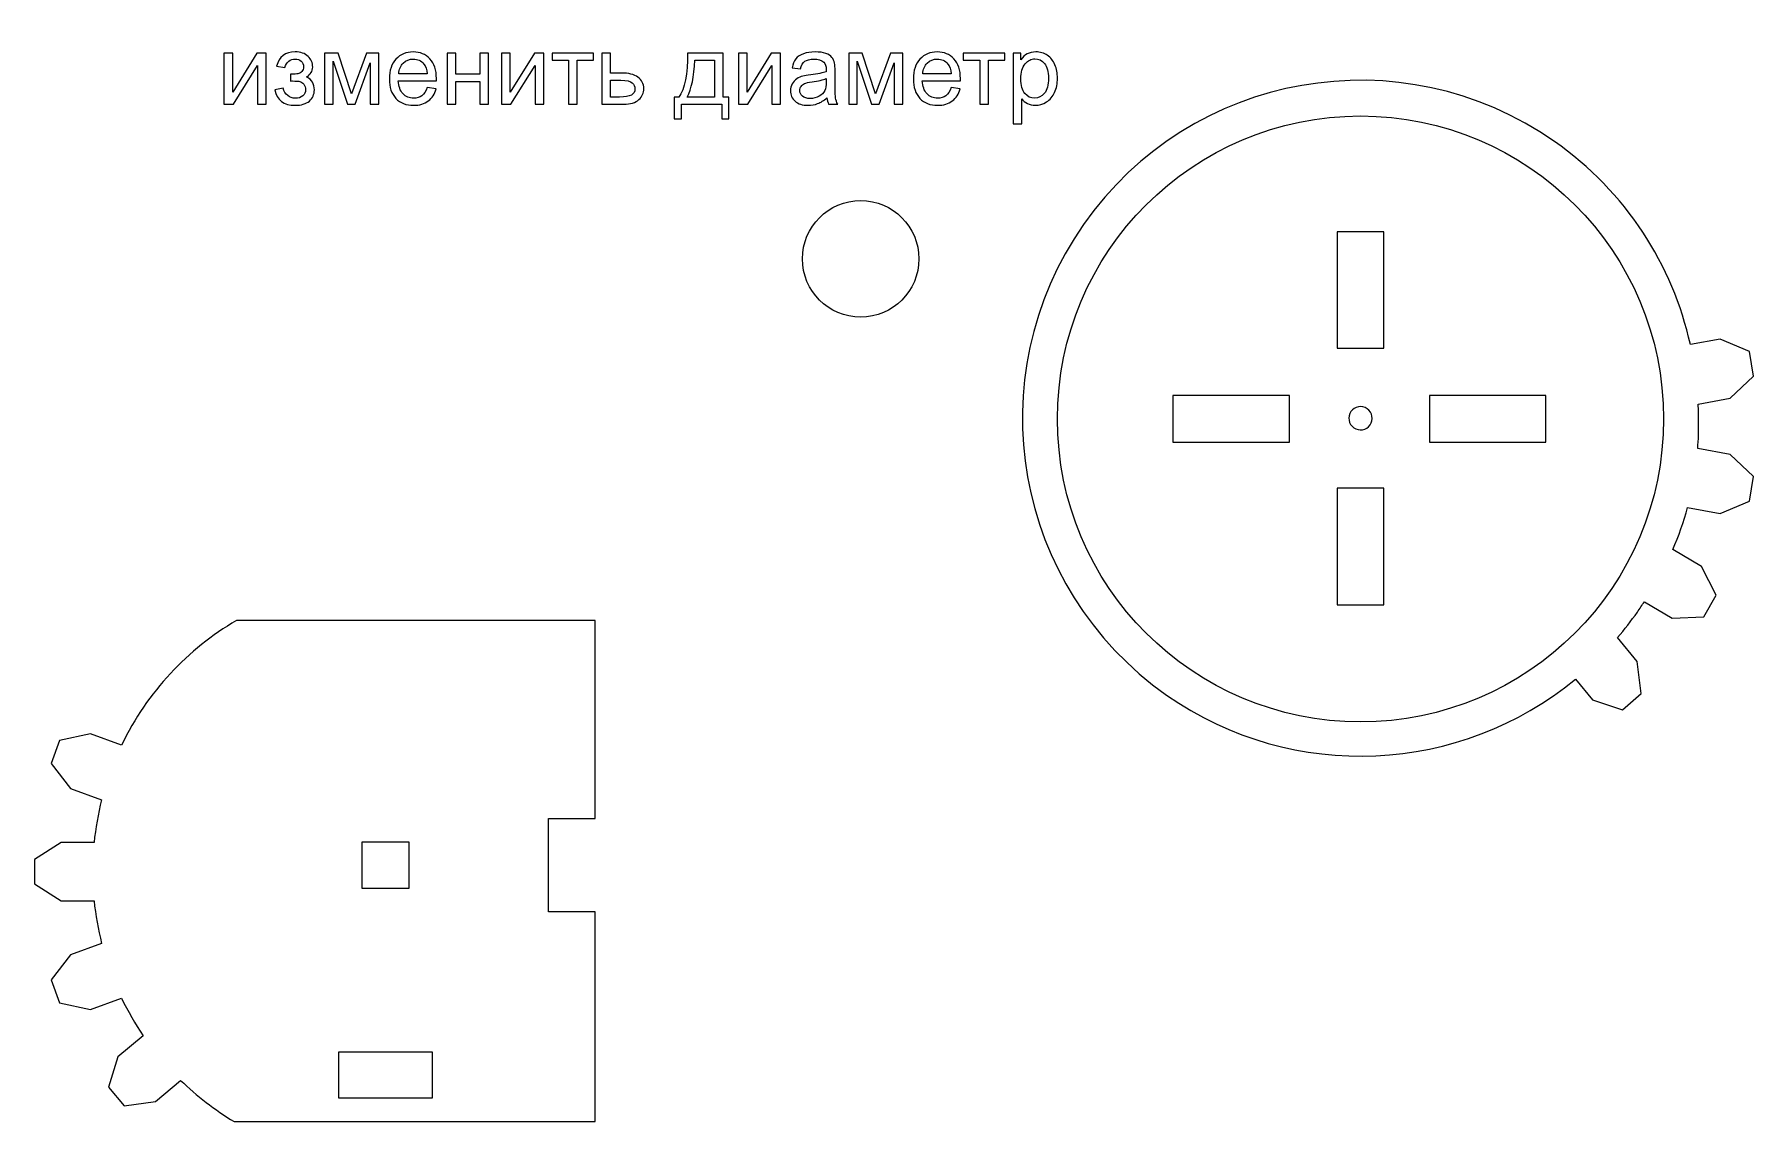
# Model space of a CAD drawing. Header units: centimetres. Extents: x -28.1 to 23.2, y -8.5 to 67.8.
# Drawn here: x -4.13 to 10.62, y 32.44 to 41.77 of the extents above; entities that cross this region are included whole.
import ezdxf

# ---------------------------------------------------------------- set-up
doc = ezdxf.new("R2010")
doc.units = ezdxf.units.CM
doc.header["$MEASUREMENT"] = 0
doc.layers.add('Layer 1', color=7, linetype='Continuous')

msp = doc.modelspace()

# ---------------------------------------------------------------- linework, layer by layer
at = {"layer": 'Layer 1', "color": 20, "lineweight": 9}
msp.add_ellipse((7.25081, 38.46872), major_axis=(0, 2.6), ratio=1, dxfattribs=at)
at = {"layer": 'Layer 1', "color": 242, "lineweight": 9}
msp.add_ellipse((2.96264, 39.84236), major_axis=(0.5, 0), ratio=0.99998, dxfattribs=at)
at = {"layer": 'Layer 1', "color": 250, "lineweight": 9}
for points, knots in [([(8.91404, 40.85045), (9.53153, 40.41808), (9.929, 39.78863), (10.08098, 39.10661), (10.08098, 39.10661), (10.08098, 39.10661), (10.33615, 39.15287), (10.33615, 39.15287), (10.33615, 39.15287), (10.33615, 39.15287), (10.58706, 39.04661), (10.58706, 39.04661), (10.58706, 39.04661), (10.58706, 39.04661), (10.6234, 38.83475), (10.6234, 38.83475), (10.6234, 38.83475), (10.6234, 38.83475), (10.42298, 38.64669), (10.42298, 38.64669), (10.42298, 38.64669), (10.42298, 38.64669), (10.14815, 38.59688), (10.14815, 38.59688), (10.14815, 38.59688), (10.15026, 38.54761), (10.15111, 38.49826), (10.15071, 38.44887), (10.15071, 38.44887), (10.15207, 38.37003), (10.14986, 38.29173), (10.14429, 38.21415), (10.14429, 38.21415), (10.14429, 38.21415), (10.42297, 38.16365), (10.42297, 38.16365), (10.42297, 38.16365), (10.42297, 38.16365), (10.62339, 37.97557), (10.62339, 37.97557), (10.62339, 37.97557), (10.62339, 37.97557), (10.58705, 37.76371), (10.58705, 37.76371), (10.58705, 37.76371), (10.58705, 37.76371), (10.33614, 37.65745), (10.33614, 37.65745), (10.33614, 37.65745), (10.33614, 37.65745), (10.05757, 37.70795), (10.05757, 37.70795), (10.05757, 37.70795), (10.02371, 37.58476), (9.98096, 37.46487), (9.93009, 37.34914), (9.93009, 37.34914), (9.93009, 37.34914), (10.17541, 37.20353), (10.17541, 37.20353), (10.17541, 37.20353), (10.17541, 37.20353), (10.30117, 36.95635), (10.30117, 36.95635), (10.30117, 36.95635), (10.30117, 36.95635), (10.19654, 36.77004), (10.19654, 36.77004), (10.19654, 36.77004), (10.19654, 36.77004), (9.92541, 36.75841), (9.92541, 36.75841), (9.92541, 36.75841), (9.92541, 36.75841), (9.68589, 36.90057), (9.68589, 36.90057), (9.68589, 36.90057), (9.66659, 36.87077), (9.64668, 36.8412), (9.62615, 36.81188), (9.62615, 36.81188), (9.57259, 36.73538), (9.516, 36.66226), (9.45666, 36.59257), (9.45666, 36.59257), (9.45666, 36.59257), (9.62334, 36.38837), (9.62334, 36.38837), (9.62334, 36.38837), (9.62334, 36.38837), (9.65928, 36.11188), (9.65928, 36.11188), (9.65928, 36.11188), (9.65928, 36.11188), (9.49897, 35.9736), (9.49897, 35.9736), (9.49897, 35.9736), (9.49897, 35.9736), (9.24032, 36.05798), (9.24032, 36.05798), (9.24032, 36.05798), (9.24032, 36.05798), (9.09481, 36.23625), (9.09481, 36.23625), (9.09481, 36.23625), (8.11442, 35.42784), (6.67919, 35.33542), (5.58758, 36.09977), (5.58758, 36.09977), (4.27572, 37.01834), (3.9569, 38.82648), (4.87547, 40.13834), (4.87547, 40.13834), (5.79404, 41.4502), (7.60218, 41.76902), (8.91404, 40.85045)], [0, 0, 0, 0, 0.03333333, 0.03333333, 0.03333333, 0.03333333, 0.06666667, 0.06666667, 0.06666667, 0.06666667, 0.1, 0.1, 0.1, 0.1, 0.13333333, 0.13333333, 0.13333333, 0.13333333, 0.16666667, 0.16666667, 0.16666667, 0.16666667, 0.2, 0.2, 0.2, 0.2, 0.23333333, 0.23333333, 0.23333333, 0.23333333, 0.26666667, 0.26666667, 0.26666667, 0.26666667, 0.3, 0.3, 0.3, 0.3, 0.33333333, 0.33333333, 0.33333333, 0.33333333, 0.36666667, 0.36666667, 0.36666667, 0.36666667, 0.4, 0.4, 0.4, 0.4, 0.43333333, 0.43333333, 0.43333333, 0.43333333, 0.46666667, 0.46666667, 0.46666667, 0.46666667, 0.5, 0.5, 0.5, 0.5, 0.53333333, 0.53333333, 0.53333333, 0.53333333, 0.56666667, 0.56666667, 0.56666667, 0.56666667, 0.6, 0.6, 0.6, 0.6, 0.63333333, 0.63333333, 0.63333333, 0.63333333, 0.66666667, 0.66666667, 0.66666667, 0.66666667, 0.7, 0.7, 0.7, 0.7, 0.73333333, 0.73333333, 0.73333333, 0.73333333, 0.76666667, 0.76666667, 0.76666667, 0.76666667, 0.8, 0.8, 0.8, 0.8, 0.83333333, 0.83333333, 0.83333333, 0.83333333, 0.86666667, 0.86666667, 0.86666667, 0.86666667, 0.9, 0.9, 0.9, 0.9, 0.93333333, 0.93333333, 0.93333333, 0.93333333, 1, 1, 1, 1]), ([(7.05081, 40.07511), (7.05081, 40.07511), (7.45081, 40.07511), (7.45081, 40.07511), (7.45081, 40.07511), (7.45081, 40.07511), (7.45081, 39.07511), (7.45081, 39.07511), (7.45081, 39.07511), (7.45081, 39.07511), (7.05081, 39.07511), (7.05081, 39.07511), (7.05081, 39.07511), (7.05081, 39.07511), (7.05081, 40.07511), (7.05081, 40.07511)], [0, 0, 0, 0, 0.2, 0.2, 0.2, 0.2, 0.4, 0.4, 0.4, 0.4, 0.6, 0.6, 0.6, 0.6, 1, 1, 1, 1]), ([(5.64199, 38.26872), (5.64199, 38.26872), (5.64199, 38.66872), (5.64199, 38.66872), (5.64199, 38.66872), (5.64199, 38.66872), (6.64199, 38.66872), (6.64199, 38.66872), (6.64199, 38.66872), (6.64199, 38.66872), (6.64199, 38.26872), (6.64199, 38.26872), (6.64199, 38.26872), (6.64199, 38.26872), (5.64199, 38.26872), (5.64199, 38.26872)], [0, 0, 0, 0, 0.2, 0.2, 0.2, 0.2, 0.4, 0.4, 0.4, 0.4, 0.6, 0.6, 0.6, 0.6, 1, 1, 1, 1]), ([(7.84199, 38.26872), (7.84199, 38.26872), (7.84199, 38.66872), (7.84199, 38.66872), (7.84199, 38.66872), (7.84199, 38.66872), (8.84199, 38.66872), (8.84199, 38.66872), (8.84199, 38.66872), (8.84199, 38.66872), (8.84199, 38.26872), (8.84199, 38.26872), (8.84199, 38.26872), (8.84199, 38.26872), (7.84199, 38.26872), (7.84199, 38.26872)], [0, 0, 0, 0, 0.2, 0.2, 0.2, 0.2, 0.4, 0.4, 0.4, 0.4, 0.6, 0.6, 0.6, 0.6, 1, 1, 1, 1]), ([(7.16889, 38.53247), (7.20057, 38.57771), (7.26293, 38.5887), (7.30817, 38.55703), (7.30817, 38.55703), (7.35341, 38.52535), (7.3644, 38.46299), (7.33273, 38.41775), (7.33273, 38.41775), (7.30105, 38.37251), (7.23869, 38.36152), (7.19345, 38.39319), (7.19345, 38.39319), (7.14821, 38.42487), (7.13722, 38.48723), (7.16889, 38.53247)], [0, 0, 0, 0, 0.2, 0.2, 0.2, 0.2, 0.4, 0.4, 0.4, 0.4, 0.6, 0.6, 0.6, 0.6, 1, 1, 1, 1]), ([(7.05081, 37.87511), (7.05081, 37.87511), (7.45081, 37.87511), (7.45081, 37.87511), (7.45081, 37.87511), (7.45081, 37.87511), (7.45081, 36.87511), (7.45081, 36.87511), (7.45081, 36.87511), (7.45081, 36.87511), (7.05081, 36.87511), (7.05081, 36.87511), (7.05081, 36.87511), (7.05081, 36.87511), (7.05081, 37.87511), (7.05081, 37.87511)], [0, 0, 0, 0, 0.2, 0.2, 0.2, 0.2, 0.4, 0.4, 0.4, 0.4, 0.6, 0.6, 0.6, 0.6, 1, 1, 1, 1]), ([(-2.01409, 36.73904), (-2.01409, 36.73904), (0.14125, 36.73904), (0.14125, 36.73904), (0.14125, 36.73904), (0.14125, 36.73904), (0.6859, 36.73904), (0.6859, 36.73904), (0.6859, 36.73904), (0.6859, 36.73904), (0.6859, 35.03904), (0.6859, 35.03904), (0.6859, 35.03904), (0.6859, 35.03904), (0.2859, 35.03904), (0.2859, 35.03904), (0.2859, 35.03904), (0.2859, 35.03904), (0.2859, 34.23904), (0.2859, 34.23904), (0.2859, 34.23904), (0.2859, 34.23904), (0.6859, 34.23904), (0.6859, 34.23904), (0.6859, 34.23904), (0.6859, 34.23904), (0.6859, 32.43904), (0.6859, 32.43904), (0.6859, 32.43904), (0.6859, 32.43904), (0.1581, 32.43904), (0.1581, 32.43904), (0.1581, 32.43904), (0.1581, 32.43904), (-2.01409, 32.43904), (-2.01409, 32.43904), (-2.01409, 32.43904), (-2.01409, 32.43904), (-2.4113, 32.43904), (-2.4113, 32.43904), (-2.4113, 32.43904), (-2.58026, 32.54002), (-2.73417, 32.65921), (-2.87137, 32.79306), (-2.87137, 32.79306), (-2.87137, 32.79306), (-3.0881, 32.61122), (-3.0881, 32.61122), (-3.0881, 32.61122), (-3.0881, 32.61122), (-3.3571, 32.57529), (-3.3571, 32.57529), (-3.3571, 32.57529), (-3.3571, 32.57529), (-3.49161, 32.73557), (-3.49161, 32.73557), (-3.49161, 32.73557), (-3.49161, 32.73557), (-3.40952, 32.99425), (-3.40952, 32.99425), (-3.40952, 32.99425), (-3.40952, 32.99425), (-3.19248, 33.17634), (-3.19248, 33.17634), (-3.19248, 33.17634), (-3.26228, 33.27899), (-3.32431, 33.38657), (-3.37809, 33.49811), (-3.37809, 33.49811), (-3.37809, 33.49811), (-3.64447, 33.40117), (-3.64447, 33.40117), (-3.64447, 33.40117), (-3.64447, 33.40117), (-3.9095, 33.45938), (-3.9095, 33.45938), (-3.9095, 33.45938), (-3.9095, 33.45938), (-3.98108, 33.65606), (-3.98108, 33.65606), (-3.98108, 33.65606), (-3.98108, 33.65606), (-3.81546, 33.87104), (-3.81546, 33.87104), (-3.81546, 33.87104), (-3.81546, 33.87104), (-3.54938, 33.96787), (-3.54938, 33.96787), (-3.54938, 33.96787), (-3.57994, 34.08759), (-3.60172, 34.20989), (-3.61427, 34.33379), (-3.61427, 34.33379), (-3.61427, 34.33379), (-3.89711, 34.33381), (-3.89711, 34.33381), (-3.89711, 34.33381), (-3.89711, 34.33381), (-4.12623, 34.47917), (-4.12623, 34.47917), (-4.12623, 34.47917), (-4.12623, 34.47917), (-4.12622, 34.68844), (-4.12622, 34.68844), (-4.12622, 34.68844), (-4.12622, 34.68844), (-3.8971, 34.8338), (-3.8971, 34.8338), (-3.8971, 34.8338), (-3.8971, 34.8338), (-3.61431, 34.8338), (-3.61431, 34.8338), (-3.61431, 34.8338), (-3.60197, 34.95579), (-3.58046, 35.07806), (-3.54937, 35.19973), (-3.54937, 35.19973), (-3.54937, 35.19973), (-3.8155, 35.29658), (-3.8155, 35.29658), (-3.8155, 35.29658), (-3.8155, 35.29658), (-3.98114, 35.51155), (-3.98114, 35.51155), (-3.98114, 35.51155), (-3.98114, 35.51155), (-3.90955, 35.7082), (-3.90955, 35.7082), (-3.90955, 35.7082), (-3.90955, 35.7082), (-3.64447, 35.76641), (-3.64447, 35.76641), (-3.64447, 35.76641), (-3.64447, 35.76641), (-3.37836, 35.66957), (-3.37836, 35.66957), (-3.37836, 35.66957), (-3.15755, 36.12898), (-2.80953, 36.49461), (-2.39321, 36.73904), (-2.39321, 36.73904), (-2.39321, 36.73904), (-2.01409, 36.73904), (-2.01409, 36.73904)], [0, 0, 0, 0, 0.02702703, 0.02702703, 0.02702703, 0.02702703, 0.05405405, 0.05405405, 0.05405405, 0.05405405, 0.08108108, 0.08108108, 0.08108108, 0.08108108, 0.10810811, 0.10810811, 0.10810811, 0.10810811, 0.13513514, 0.13513514, 0.13513514, 0.13513514, 0.16216216, 0.16216216, 0.16216216, 0.16216216, 0.18918919, 0.18918919, 0.18918919, 0.18918919, 0.21621622, 0.21621622, 0.21621622, 0.21621622, 0.24324324, 0.24324324, 0.24324324, 0.24324324, 0.27027027, 0.27027027, 0.27027027, 0.27027027, 0.2972973, 0.2972973, 0.2972973, 0.2972973, 0.32432432, 0.32432432, 0.32432432, 0.32432432, 0.35135135, 0.35135135, 0.35135135, 0.35135135, 0.37837838, 0.37837838, 0.37837838, 0.37837838, 0.40540541, 0.40540541, 0.40540541, 0.40540541, 0.43243243, 0.43243243, 0.43243243, 0.43243243, 0.45945946, 0.45945946, 0.45945946, 0.45945946, 0.48648649, 0.48648649, 0.48648649, 0.48648649, 0.51351351, 0.51351351, 0.51351351, 0.51351351, 0.54054054, 0.54054054, 0.54054054, 0.54054054, 0.56756757, 0.56756757, 0.56756757, 0.56756757, 0.59459459, 0.59459459, 0.59459459, 0.59459459, 0.62162162, 0.62162162, 0.62162162, 0.62162162, 0.64864865, 0.64864865, 0.64864865, 0.64864865, 0.67567568, 0.67567568, 0.67567568, 0.67567568, 0.7027027, 0.7027027, 0.7027027, 0.7027027, 0.72972973, 0.72972973, 0.72972973, 0.72972973, 0.75675676, 0.75675676, 0.75675676, 0.75675676, 0.78378378, 0.78378378, 0.78378378, 0.78378378, 0.81081081, 0.81081081, 0.81081081, 0.81081081, 0.83783784, 0.83783784, 0.83783784, 0.83783784, 0.86486486, 0.86486486, 0.86486486, 0.86486486, 0.89189189, 0.89189189, 0.89189189, 0.89189189, 0.91891892, 0.91891892, 0.91891892, 0.91891892, 0.94594595, 0.94594595, 0.94594595, 0.94594595, 1, 1, 1, 1]), ([(-1.31409, 34.83904), (-1.31409, 34.83904), (-1.31409, 34.43904), (-1.31409, 34.43904), (-1.31409, 34.43904), (-1.31409, 34.43904), (-0.91409, 34.43904), (-0.91409, 34.43904), (-0.91409, 34.43904), (-0.91409, 34.43904), (-0.91409, 34.83904), (-0.91409, 34.83904), (-0.91409, 34.83904), (-0.91409, 34.83904), (-1.31409, 34.83904), (-1.31409, 34.83904)], [0, 0, 0, 0, 0.2, 0.2, 0.2, 0.2, 0.4, 0.4, 0.4, 0.4, 0.6, 0.6, 0.6, 0.6, 1, 1, 1, 1]), ([(-1.51409, 33.03904), (-1.51409, 33.03904), (-1.51409, 32.63904), (-1.51409, 32.63904), (-1.51409, 32.63904), (-1.51409, 32.63904), (-0.71409, 32.63904), (-0.71409, 32.63904), (-0.71409, 32.63904), (-0.71409, 32.63904), (-0.71409, 33.03904), (-0.71409, 33.03904), (-0.71409, 33.03904), (-0.71409, 33.03904), (-1.51409, 33.03904), (-1.51409, 33.03904)], [0, 0, 0, 0, 0.2, 0.2, 0.2, 0.2, 0.4, 0.4, 0.4, 0.4, 0.6, 0.6, 0.6, 0.6, 1, 1, 1, 1])]:
    msp.add_open_spline(points, degree=3, knots=knots, dxfattribs=at)
at = {"layer": 'Layer 1', "color": 250}
for points, knots in [([(-2.49961, 41.60909), (-2.49961, 41.60909), (-2.4251, 41.60909), (-2.4251, 41.60909), (-2.4251, 41.60909), (-2.4251, 41.60909), (-2.4251, 41.27395), (-2.4251, 41.27395), (-2.4251, 41.27395), (-2.4251, 41.27395), (-2.21809, 41.60909), (-2.21809, 41.60909), (-2.21809, 41.60909), (-2.21809, 41.60909), (-2.13808, 41.60909), (-2.13808, 41.60909), (-2.13808, 41.60909), (-2.13808, 41.60909), (-2.13808, 41.16967), (-2.13808, 41.16967), (-2.13808, 41.16967), (-2.13808, 41.16967), (-2.21259, 41.16967), (-2.21259, 41.16967), (-2.21259, 41.16967), (-2.21259, 41.16967), (-2.21259, 41.50269), (-2.21259, 41.50269), (-2.21259, 41.50269), (-2.21259, 41.50269), (-2.41932, 41.16967), (-2.41932, 41.16967), (-2.41932, 41.16967), (-2.41932, 41.16967), (-2.49961, 41.16967), (-2.49961, 41.16967), (-2.49961, 41.16967), (-2.49961, 41.16967), (-2.49961, 41.60909), (-2.49961, 41.60909)], [0, 0, 0, 0, 0.09090909, 0.09090909, 0.09090909, 0.09090909, 0.18181818, 0.18181818, 0.18181818, 0.18181818, 0.27272727, 0.27272727, 0.27272727, 0.27272727, 0.36363636, 0.36363636, 0.36363636, 0.36363636, 0.45454545, 0.45454545, 0.45454545, 0.45454545, 0.54545455, 0.54545455, 0.54545455, 0.54545455, 0.63636364, 0.63636364, 0.63636364, 0.63636364, 0.72727273, 0.72727273, 0.72727273, 0.72727273, 0.81818182, 0.81818182, 0.81818182, 0.81818182, 1, 1, 1, 1]), ([(-1.92923, 41.36864), (-1.92923, 41.36864), (-1.92923, 41.42706), (-1.92923, 41.42706), (-1.92923, 41.42706), (-1.89791, 41.42734), (-1.87646, 41.42861), (-1.86517, 41.43073), (-1.86517, 41.43073), (-1.85374, 41.43298), (-1.84287, 41.43948), (-1.83271, 41.45048), (-1.83271, 41.45048), (-1.82255, 41.46149), (-1.81747, 41.47518), (-1.81747, 41.49169), (-1.81747, 41.49169), (-1.81747, 41.51158), (-1.8241, 41.52767), (-1.83751, 41.53952), (-1.83751, 41.53952), (-1.85092, 41.55152), (-1.86813, 41.55744), (-1.88944, 41.55744), (-1.88944, 41.55744), (-1.93135, 41.55744), (-1.9607, 41.53289), (-1.97749, 41.48378), (-1.97749, 41.48378), (-1.97749, 41.48378), (-2.04861, 41.49564), (-2.04861, 41.49564), (-2.04861, 41.49564), (-2.0266, 41.57748), (-1.97326, 41.61841), (-1.88887, 41.61841), (-1.88887, 41.61841), (-1.84203, 41.61841), (-1.80534, 41.60571), (-1.77867, 41.58016), (-1.77867, 41.58016), (-1.752, 41.55462), (-1.73873, 41.52414), (-1.73873, 41.48872), (-1.73873, 41.48872), (-1.73873, 41.45302), (-1.75609, 41.42452), (-1.79066, 41.40349), (-1.79066, 41.40349), (-1.76851, 41.39164), (-1.752, 41.37654), (-1.74085, 41.3582), (-1.74085, 41.3582), (-1.72984, 41.33985), (-1.72434, 41.31812), (-1.72434, 41.293), (-1.72434, 41.293), (-1.72434, 41.25363), (-1.73873, 41.22174), (-1.76738, 41.19719), (-1.76738, 41.19719), (-1.79616, 41.17263), (-1.83624, 41.16036), (-1.88789, 41.16036), (-1.88789, 41.16036), (-1.98808, 41.16036), (-2.04621, 41.20467), (-2.06216, 41.29328), (-2.06216, 41.29328), (-2.06216, 41.29328), (-1.99189, 41.30852), (-1.99189, 41.30852), (-1.99189, 41.30852), (-1.98554, 41.28058), (-1.9727, 41.25885), (-1.95322, 41.24347), (-1.95322, 41.24347), (-1.93375, 41.22809), (-1.91159, 41.22047), (-1.88648, 41.22047), (-1.88648, 41.22047), (-1.86136, 41.22047), (-1.84047, 41.22753), (-1.82382, 41.24178), (-1.82382, 41.24178), (-1.80717, 41.25589), (-1.79885, 41.27395), (-1.79885, 41.29596), (-1.79885, 41.29596), (-1.79885, 41.31304), (-1.80407, 41.32786), (-1.81451, 41.34056), (-1.81451, 41.34056), (-1.82495, 41.35326), (-1.8361, 41.36116), (-1.84795, 41.36426), (-1.84795, 41.36426), (-1.85981, 41.36751), (-1.88125, 41.36906), (-1.9123, 41.36906), (-1.9123, 41.36906), (-1.91484, 41.36906), (-1.92048, 41.36892), (-1.92923, 41.36864)], [0, 0, 0, 0, 0.03703704, 0.03703704, 0.03703704, 0.03703704, 0.07407407, 0.07407407, 0.07407407, 0.07407407, 0.11111111, 0.11111111, 0.11111111, 0.11111111, 0.14814815, 0.14814815, 0.14814815, 0.14814815, 0.18518519, 0.18518519, 0.18518519, 0.18518519, 0.22222222, 0.22222222, 0.22222222, 0.22222222, 0.25925926, 0.25925926, 0.25925926, 0.25925926, 0.2962963, 0.2962963, 0.2962963, 0.2962963, 0.33333333, 0.33333333, 0.33333333, 0.33333333, 0.37037037, 0.37037037, 0.37037037, 0.37037037, 0.40740741, 0.40740741, 0.40740741, 0.40740741, 0.44444444, 0.44444444, 0.44444444, 0.44444444, 0.48148148, 0.48148148, 0.48148148, 0.48148148, 0.51851852, 0.51851852, 0.51851852, 0.51851852, 0.55555556, 0.55555556, 0.55555556, 0.55555556, 0.59259259, 0.59259259, 0.59259259, 0.59259259, 0.62962963, 0.62962963, 0.62962963, 0.62962963, 0.66666667, 0.66666667, 0.66666667, 0.66666667, 0.7037037, 0.7037037, 0.7037037, 0.7037037, 0.74074074, 0.74074074, 0.74074074, 0.74074074, 0.77777778, 0.77777778, 0.77777778, 0.77777778, 0.81481481, 0.81481481, 0.81481481, 0.81481481, 0.85185185, 0.85185185, 0.85185185, 0.85185185, 0.88888889, 0.88888889, 0.88888889, 0.88888889, 0.92592593, 0.92592593, 0.92592593, 0.92592593, 1, 1, 1, 1]), ([(-1.63586, 41.60909), (-1.63586, 41.60909), (-1.52128, 41.60909), (-1.52128, 41.60909), (-1.52128, 41.60909), (-1.52128, 41.60909), (-1.40514, 41.25744), (-1.40514, 41.25744), (-1.40514, 41.25744), (-1.40514, 41.25744), (-1.27659, 41.60909), (-1.27659, 41.60909), (-1.27659, 41.60909), (-1.27659, 41.60909), (-1.17019, 41.60909), (-1.17019, 41.60909), (-1.17019, 41.60909), (-1.17019, 41.60909), (-1.17019, 41.16967), (-1.17019, 41.16967), (-1.17019, 41.16967), (-1.17019, 41.16967), (-1.2447, 41.16967), (-1.2447, 41.16967), (-1.2447, 41.16967), (-1.2447, 41.16967), (-1.2447, 41.52344), (-1.2447, 41.52344), (-1.2447, 41.52344), (-1.2447, 41.52344), (-1.3741, 41.16967), (-1.3741, 41.16967), (-1.3741, 41.16967), (-1.3741, 41.16967), (-1.4407, 41.16967), (-1.4407, 41.16967), (-1.4407, 41.16967), (-1.4407, 41.16967), (-1.56305, 41.54037), (-1.56305, 41.54037), (-1.56305, 41.54037), (-1.56305, 41.54037), (-1.56305, 41.16967), (-1.56305, 41.16967), (-1.56305, 41.16967), (-1.56305, 41.16967), (-1.63586, 41.16967), (-1.63586, 41.16967), (-1.63586, 41.16967), (-1.63586, 41.16967), (-1.63586, 41.60909), (-1.63586, 41.60909)], [0, 0, 0, 0, 0.07142857, 0.07142857, 0.07142857, 0.07142857, 0.14285714, 0.14285714, 0.14285714, 0.14285714, 0.21428571, 0.21428571, 0.21428571, 0.21428571, 0.28571429, 0.28571429, 0.28571429, 0.28571429, 0.35714286, 0.35714286, 0.35714286, 0.35714286, 0.42857143, 0.42857143, 0.42857143, 0.42857143, 0.5, 0.5, 0.5, 0.5, 0.57142857, 0.57142857, 0.57142857, 0.57142857, 0.64285714, 0.64285714, 0.64285714, 0.64285714, 0.71428571, 0.71428571, 0.71428571, 0.71428571, 0.78571429, 0.78571429, 0.78571429, 0.78571429, 0.85714286, 0.85714286, 0.85714286, 0.85714286, 1, 1, 1, 1]), ([(-0.75659, 41.31191), (-0.75659, 41.31191), (-0.67954, 41.30175), (-0.67954, 41.30175), (-0.67954, 41.30175), (-0.69154, 41.25702), (-0.71397, 41.22216), (-0.74671, 41.19747), (-0.74671, 41.19747), (-0.77945, 41.17277), (-0.82122, 41.16036), (-0.87216, 41.16036), (-0.87216, 41.16036), (-0.93622, 41.16036), (-0.98702, 41.18011), (-1.02456, 41.21962), (-1.02456, 41.21962), (-1.0621, 41.25899), (-1.08086, 41.31445), (-1.08086, 41.38571), (-1.08086, 41.38571), (-1.08086, 41.45937), (-1.06195, 41.51666), (-1.024, 41.5573), (-1.024, 41.5573), (-0.98604, 41.59809), (-0.93679, 41.61841), (-0.87625, 41.61841), (-0.87625, 41.61841), (-0.81769, 41.61841), (-0.76985, 41.59851), (-0.73274, 41.55857), (-0.73274, 41.55857), (-0.69563, 41.51864), (-0.677, 41.46248), (-0.677, 41.39009), (-0.677, 41.39009), (-0.677, 41.38571), (-0.67714, 41.37908), (-0.67742, 41.37033), (-0.67742, 41.37033), (-0.67742, 41.37033), (-1.00466, 41.37033), (-1.00466, 41.37033), (-1.00466, 41.37033), (-1.00184, 41.32221), (-0.98829, 41.28524), (-0.96374, 41.2597), (-0.96374, 41.2597), (-0.93933, 41.23416), (-0.90871, 41.22132), (-0.87216, 41.22132), (-0.87216, 41.22132), (-0.84492, 41.22132), (-0.82164, 41.22851), (-0.80245, 41.24291), (-0.80245, 41.24291), (-0.78312, 41.2573), (-0.76788, 41.2803), (-0.75659, 41.31191)], [0, 0, 0, 0, 0.0625, 0.0625, 0.0625, 0.0625, 0.125, 0.125, 0.125, 0.125, 0.1875, 0.1875, 0.1875, 0.1875, 0.25, 0.25, 0.25, 0.25, 0.3125, 0.3125, 0.3125, 0.3125, 0.375, 0.375, 0.375, 0.375, 0.4375, 0.4375, 0.4375, 0.4375, 0.5, 0.5, 0.5, 0.5, 0.5625, 0.5625, 0.5625, 0.5625, 0.625, 0.625, 0.625, 0.625, 0.6875, 0.6875, 0.6875, 0.6875, 0.75, 0.75, 0.75, 0.75, 0.8125, 0.8125, 0.8125, 0.8125, 0.875, 0.875, 0.875, 0.875, 1, 1, 1, 1]), ([(-0.58542, 41.60909), (-0.58542, 41.60909), (-0.51091, 41.60909), (-0.51091, 41.60909), (-0.51091, 41.60909), (-0.51091, 41.60909), (-0.51091, 41.42621), (-0.51091, 41.42621), (-0.51091, 41.42621), (-0.51091, 41.42621), (-0.30433, 41.42621), (-0.30433, 41.42621), (-0.30433, 41.42621), (-0.30433, 41.42621), (-0.30433, 41.60909), (-0.30433, 41.60909), (-0.30433, 41.60909), (-0.30433, 41.60909), (-0.22982, 41.60909), (-0.22982, 41.60909), (-0.22982, 41.60909), (-0.22982, 41.60909), (-0.22982, 41.16967), (-0.22982, 41.16967), (-0.22982, 41.16967), (-0.22982, 41.16967), (-0.30433, 41.16967), (-0.30433, 41.16967), (-0.30433, 41.16967), (-0.30433, 41.16967), (-0.30433, 41.3644), (-0.30433, 41.3644), (-0.30433, 41.3644), (-0.30433, 41.3644), (-0.51091, 41.3644), (-0.51091, 41.3644), (-0.51091, 41.3644), (-0.51091, 41.3644), (-0.51091, 41.16967), (-0.51091, 41.16967), (-0.51091, 41.16967), (-0.51091, 41.16967), (-0.58542, 41.16967), (-0.58542, 41.16967), (-0.58542, 41.16967), (-0.58542, 41.16967), (-0.58542, 41.60909), (-0.58542, 41.60909)], [0, 0, 0, 0, 0.07692308, 0.07692308, 0.07692308, 0.07692308, 0.15384615, 0.15384615, 0.15384615, 0.15384615, 0.23076923, 0.23076923, 0.23076923, 0.23076923, 0.30769231, 0.30769231, 0.30769231, 0.30769231, 0.38461538, 0.38461538, 0.38461538, 0.38461538, 0.46153846, 0.46153846, 0.46153846, 0.46153846, 0.53846154, 0.53846154, 0.53846154, 0.53846154, 0.61538462, 0.61538462, 0.61538462, 0.61538462, 0.69230769, 0.69230769, 0.69230769, 0.69230769, 0.76923077, 0.76923077, 0.76923077, 0.76923077, 0.84615385, 0.84615385, 0.84615385, 0.84615385, 1, 1, 1, 1]), ([(-0.11792, 41.60909), (-0.11792, 41.60909), (-0.04341, 41.60909), (-0.04341, 41.60909), (-0.04341, 41.60909), (-0.04341, 41.60909), (-0.04341, 41.27395), (-0.04341, 41.27395), (-0.04341, 41.27395), (-0.04341, 41.27395), (0.1636, 41.60909), (0.1636, 41.60909), (0.1636, 41.60909), (0.1636, 41.60909), (0.24361, 41.60909), (0.24361, 41.60909), (0.24361, 41.60909), (0.24361, 41.60909), (0.24361, 41.16967), (0.24361, 41.16967), (0.24361, 41.16967), (0.24361, 41.16967), (0.1691, 41.16967), (0.1691, 41.16967), (0.1691, 41.16967), (0.1691, 41.16967), (0.1691, 41.50269), (0.1691, 41.50269), (0.1691, 41.50269), (0.1691, 41.50269), (-0.03763, 41.16967), (-0.03763, 41.16967), (-0.03763, 41.16967), (-0.03763, 41.16967), (-0.11792, 41.16967), (-0.11792, 41.16967), (-0.11792, 41.16967), (-0.11792, 41.16967), (-0.11792, 41.60909), (-0.11792, 41.60909)], [0, 0, 0, 0, 0.09090909, 0.09090909, 0.09090909, 0.09090909, 0.18181818, 0.18181818, 0.18181818, 0.18181818, 0.27272727, 0.27272727, 0.27272727, 0.27272727, 0.36363636, 0.36363636, 0.36363636, 0.36363636, 0.45454545, 0.45454545, 0.45454545, 0.45454545, 0.54545455, 0.54545455, 0.54545455, 0.54545455, 0.63636364, 0.63636364, 0.63636364, 0.63636364, 0.72727273, 0.72727273, 0.72727273, 0.72727273, 0.81818182, 0.81818182, 0.81818182, 0.81818182, 1, 1, 1, 1]), ([(0.31614, 41.60909), (0.31614, 41.60909), (0.67174, 41.60909), (0.67174, 41.60909), (0.67174, 41.60909), (0.67174, 41.60909), (0.67174, 41.54728), (0.67174, 41.54728), (0.67174, 41.54728), (0.67174, 41.54728), (0.5312, 41.54728), (0.5312, 41.54728), (0.5312, 41.54728), (0.5312, 41.54728), (0.5312, 41.16967), (0.5312, 41.16967), (0.5312, 41.16967), (0.5312, 41.16967), (0.45669, 41.16967), (0.45669, 41.16967), (0.45669, 41.16967), (0.45669, 41.16967), (0.45669, 41.54728), (0.45669, 41.54728), (0.45669, 41.54728), (0.45669, 41.54728), (0.31614, 41.54728), (0.31614, 41.54728), (0.31614, 41.54728), (0.31614, 41.54728), (0.31614, 41.60909), (0.31614, 41.60909)], [0, 0, 0, 0, 0.11111111, 0.11111111, 0.11111111, 0.11111111, 0.22222222, 0.22222222, 0.22222222, 0.22222222, 0.33333333, 0.33333333, 0.33333333, 0.33333333, 0.44444444, 0.44444444, 0.44444444, 0.44444444, 0.55555556, 0.55555556, 0.55555556, 0.55555556, 0.66666667, 0.66666667, 0.66666667, 0.66666667, 0.77777778, 0.77777778, 0.77777778, 0.77777778, 1, 1, 1, 1]), ([(0.74117, 41.60909), (0.74117, 41.60909), (0.81567, 41.60909), (0.81567, 41.60909), (0.81567, 41.60909), (0.81567, 41.60909), (0.81567, 41.43722), (0.81567, 41.43722), (0.81567, 41.43722), (0.81567, 41.43722), (0.90994, 41.43722), (0.90994, 41.43722), (0.90994, 41.43722), (0.97146, 41.43722), (1.01873, 41.42536), (1.05204, 41.40152), (1.05204, 41.40152), (1.0852, 41.37767), (1.10185, 41.34479), (1.10185, 41.30288), (1.10185, 41.30288), (1.10185, 41.26619), (1.08802, 41.23486), (1.06022, 41.20876), (1.06022, 41.20876), (1.03256, 41.18265), (0.98825, 41.16967), (0.92729, 41.16967), (0.92729, 41.16967), (0.92729, 41.16967), (0.74117, 41.16967), (0.74117, 41.16967), (0.74117, 41.16967), (0.74117, 41.16967), (0.74117, 41.60909), (0.74117, 41.60909)], [0, 0, 0, 0, 0.1, 0.1, 0.1, 0.1, 0.2, 0.2, 0.2, 0.2, 0.3, 0.3, 0.3, 0.3, 0.4, 0.4, 0.4, 0.4, 0.5, 0.5, 0.5, 0.5, 0.6, 0.6, 0.6, 0.6, 0.7, 0.7, 0.7, 0.7, 0.8, 0.8, 0.8, 0.8, 1, 1, 1, 1]), ([(1.47763, 41.60909), (1.47763, 41.60909), (1.78412, 41.60909), (1.78412, 41.60909), (1.78412, 41.60909), (1.78412, 41.60909), (1.78412, 41.23063), (1.78412, 41.23063), (1.78412, 41.23063), (1.78412, 41.23063), (1.83154, 41.23063), (1.83154, 41.23063), (1.83154, 41.23063), (1.83154, 41.23063), (1.83154, 41.04521), (1.83154, 41.04521), (1.83154, 41.04521), (1.83154, 41.04521), (1.77058, 41.04521), (1.77058, 41.04521), (1.77058, 41.04521), (1.77058, 41.04521), (1.77058, 41.16967), (1.77058, 41.16967), (1.77058, 41.16967), (1.77058, 41.16967), (1.42429, 41.16967), (1.42429, 41.16967), (1.42429, 41.16967), (1.42429, 41.16967), (1.42429, 41.04521), (1.42429, 41.04521), (1.42429, 41.04521), (1.42429, 41.04521), (1.36333, 41.04521), (1.36333, 41.04521), (1.36333, 41.04521), (1.36333, 41.04521), (1.36333, 41.23063), (1.36333, 41.23063), (1.36333, 41.23063), (1.36333, 41.23063), (1.40228, 41.23063), (1.40228, 41.23063), (1.40228, 41.23063), (1.45477, 41.30189), (1.47989, 41.42805), (1.47763, 41.60909)], [0, 0, 0, 0, 0.07692308, 0.07692308, 0.07692308, 0.07692308, 0.15384615, 0.15384615, 0.15384615, 0.15384615, 0.23076923, 0.23076923, 0.23076923, 0.23076923, 0.30769231, 0.30769231, 0.30769231, 0.30769231, 0.38461538, 0.38461538, 0.38461538, 0.38461538, 0.46153846, 0.46153846, 0.46153846, 0.46153846, 0.53846154, 0.53846154, 0.53846154, 0.53846154, 0.61538462, 0.61538462, 0.61538462, 0.61538462, 0.69230769, 0.69230769, 0.69230769, 0.69230769, 0.76923077, 0.76923077, 0.76923077, 0.76923077, 0.84615385, 0.84615385, 0.84615385, 0.84615385, 1, 1, 1, 1]), ([(1.91324, 41.60909), (1.91324, 41.60909), (1.98775, 41.60909), (1.98775, 41.60909), (1.98775, 41.60909), (1.98775, 41.60909), (1.98775, 41.27395), (1.98775, 41.27395), (1.98775, 41.27395), (1.98775, 41.27395), (2.19476, 41.60909), (2.19476, 41.60909), (2.19476, 41.60909), (2.19476, 41.60909), (2.27477, 41.60909), (2.27477, 41.60909), (2.27477, 41.60909), (2.27477, 41.60909), (2.27477, 41.16967), (2.27477, 41.16967), (2.27477, 41.16967), (2.27477, 41.16967), (2.20026, 41.16967), (2.20026, 41.16967), (2.20026, 41.16967), (2.20026, 41.16967), (2.20026, 41.50269), (2.20026, 41.50269), (2.20026, 41.50269), (2.20026, 41.50269), (1.99353, 41.16967), (1.99353, 41.16967), (1.99353, 41.16967), (1.99353, 41.16967), (1.91324, 41.16967), (1.91324, 41.16967), (1.91324, 41.16967), (1.91324, 41.16967), (1.91324, 41.60909), (1.91324, 41.60909)], [0, 0, 0, 0, 0.09090909, 0.09090909, 0.09090909, 0.09090909, 0.18181818, 0.18181818, 0.18181818, 0.18181818, 0.27272727, 0.27272727, 0.27272727, 0.27272727, 0.36363636, 0.36363636, 0.36363636, 0.36363636, 0.45454545, 0.45454545, 0.45454545, 0.45454545, 0.54545455, 0.54545455, 0.54545455, 0.54545455, 0.63636364, 0.63636364, 0.63636364, 0.63636364, 0.72727273, 0.72727273, 0.72727273, 0.72727273, 0.81818182, 0.81818182, 0.81818182, 0.81818182, 1, 1, 1, 1]), ([(2.67327, 41.2247), (2.64561, 41.20114), (2.61894, 41.18463), (2.5934, 41.17489), (2.5934, 41.17489), (2.56786, 41.16515), (2.54049, 41.16036), (2.51113, 41.16036), (2.51113, 41.16036), (2.46287, 41.16036), (2.42576, 41.17207), (2.3998, 41.19563), (2.3998, 41.19563), (2.37383, 41.21906), (2.36085, 41.24912), (2.36085, 41.28566), (2.36085, 41.28566), (2.36085, 41.30711), (2.36579, 41.32673), (2.37553, 41.34451), (2.37553, 41.34451), (2.3854, 41.36229), (2.39824, 41.3764), (2.41405, 41.38712), (2.41405, 41.38712), (2.42999, 41.39785), (2.44777, 41.40603), (2.46767, 41.41154), (2.46767, 41.41154), (2.48235, 41.41535), (2.5045, 41.41901), (2.53399, 41.42268), (2.53399, 41.42268), (2.59411, 41.42974), (2.63856, 41.43835), (2.66692, 41.44822), (2.66692, 41.44822), (2.6672, 41.45838), (2.66734, 41.46488), (2.66734, 41.46756), (2.66734, 41.46756), (2.66734, 41.49775), (2.66029, 41.51906), (2.64618, 41.53148), (2.64618, 41.53148), (2.62713, 41.54827), (2.59876, 41.5566), (2.56123, 41.5566), (2.56123, 41.5566), (2.52609, 41.5566), (2.50013, 41.55039), (2.48348, 41.53811), (2.48348, 41.53811), (2.46668, 41.52584), (2.45441, 41.5041), (2.44636, 41.47278), (2.44636, 41.47278), (2.44636, 41.47278), (2.37355, 41.48294), (2.37355, 41.48294), (2.37355, 41.48294), (2.38018, 41.51412), (2.39105, 41.53938), (2.40629, 41.55857), (2.40629, 41.55857), (2.42153, 41.57776), (2.44354, 41.59244), (2.47233, 41.60288), (2.47233, 41.60288), (2.50097, 41.61318), (2.53442, 41.61841), (2.57224, 41.61841), (2.57224, 41.61841), (2.60977, 41.61841), (2.64039, 41.61403), (2.66396, 41.60514), (2.66396, 41.60514), (2.68738, 41.59625), (2.70474, 41.58524), (2.71575, 41.57184), (2.71575, 41.57184), (2.72675, 41.55843), (2.73451, 41.5415), (2.73903, 41.52104), (2.73903, 41.52104), (2.74143, 41.50834), (2.7427, 41.48548), (2.7427, 41.4526), (2.7427, 41.4526), (2.7427, 41.4526), (2.7427, 41.35382), (2.7427, 41.35382), (2.7427, 41.35382), (2.7427, 41.28482), (2.74425, 41.24121), (2.74735, 41.22273), (2.74735, 41.22273), (2.75032, 41.20424), (2.75653, 41.1866), (2.76556, 41.16967), (2.76556, 41.16967), (2.76556, 41.16967), (2.68766, 41.16967), (2.68766, 41.16967), (2.68766, 41.16967), (2.68019, 41.18533), (2.67539, 41.20368), (2.67327, 41.2247)], [0, 0, 0, 0, 0.03571429, 0.03571429, 0.03571429, 0.03571429, 0.07142857, 0.07142857, 0.07142857, 0.07142857, 0.10714286, 0.10714286, 0.10714286, 0.10714286, 0.14285714, 0.14285714, 0.14285714, 0.14285714, 0.17857143, 0.17857143, 0.17857143, 0.17857143, 0.21428571, 0.21428571, 0.21428571, 0.21428571, 0.25, 0.25, 0.25, 0.25, 0.28571429, 0.28571429, 0.28571429, 0.28571429, 0.32142857, 0.32142857, 0.32142857, 0.32142857, 0.35714286, 0.35714286, 0.35714286, 0.35714286, 0.39285714, 0.39285714, 0.39285714, 0.39285714, 0.42857143, 0.42857143, 0.42857143, 0.42857143, 0.46428571, 0.46428571, 0.46428571, 0.46428571, 0.5, 0.5, 0.5, 0.5, 0.53571429, 0.53571429, 0.53571429, 0.53571429, 0.57142857, 0.57142857, 0.57142857, 0.57142857, 0.60714286, 0.60714286, 0.60714286, 0.60714286, 0.64285714, 0.64285714, 0.64285714, 0.64285714, 0.67857143, 0.67857143, 0.67857143, 0.67857143, 0.71428571, 0.71428571, 0.71428571, 0.71428571, 0.75, 0.75, 0.75, 0.75, 0.78571429, 0.78571429, 0.78571429, 0.78571429, 0.82142857, 0.82142857, 0.82142857, 0.82142857, 0.85714286, 0.85714286, 0.85714286, 0.85714286, 0.89285714, 0.89285714, 0.89285714, 0.89285714, 0.92857143, 0.92857143, 0.92857143, 0.92857143, 1, 1, 1, 1]), ([(2.85968, 41.60909), (2.85968, 41.60909), (2.97426, 41.60909), (2.97426, 41.60909), (2.97426, 41.60909), (2.97426, 41.60909), (3.0904, 41.25744), (3.0904, 41.25744), (3.0904, 41.25744), (3.0904, 41.25744), (3.21895, 41.60909), (3.21895, 41.60909), (3.21895, 41.60909), (3.21895, 41.60909), (3.32535, 41.60909), (3.32535, 41.60909), (3.32535, 41.60909), (3.32535, 41.60909), (3.32535, 41.16967), (3.32535, 41.16967), (3.32535, 41.16967), (3.32535, 41.16967), (3.25084, 41.16967), (3.25084, 41.16967), (3.25084, 41.16967), (3.25084, 41.16967), (3.25084, 41.52344), (3.25084, 41.52344), (3.25084, 41.52344), (3.25084, 41.52344), (3.12144, 41.16967), (3.12144, 41.16967), (3.12144, 41.16967), (3.12144, 41.16967), (3.05484, 41.16967), (3.05484, 41.16967), (3.05484, 41.16967), (3.05484, 41.16967), (2.93249, 41.54037), (2.93249, 41.54037), (2.93249, 41.54037), (2.93249, 41.54037), (2.93249, 41.16967), (2.93249, 41.16967), (2.93249, 41.16967), (2.93249, 41.16967), (2.85968, 41.16967), (2.85968, 41.16967), (2.85968, 41.16967), (2.85968, 41.16967), (2.85968, 41.60909), (2.85968, 41.60909)], [0, 0, 0, 0, 0.07142857, 0.07142857, 0.07142857, 0.07142857, 0.14285714, 0.14285714, 0.14285714, 0.14285714, 0.21428571, 0.21428571, 0.21428571, 0.21428571, 0.28571429, 0.28571429, 0.28571429, 0.28571429, 0.35714286, 0.35714286, 0.35714286, 0.35714286, 0.42857143, 0.42857143, 0.42857143, 0.42857143, 0.5, 0.5, 0.5, 0.5, 0.57142857, 0.57142857, 0.57142857, 0.57142857, 0.64285714, 0.64285714, 0.64285714, 0.64285714, 0.71428571, 0.71428571, 0.71428571, 0.71428571, 0.78571429, 0.78571429, 0.78571429, 0.78571429, 0.85714286, 0.85714286, 0.85714286, 0.85714286, 1, 1, 1, 1]), ([(3.73895, 41.31191), (3.73895, 41.31191), (3.816, 41.30175), (3.816, 41.30175), (3.816, 41.30175), (3.804, 41.25702), (3.78157, 41.22216), (3.74883, 41.19747), (3.74883, 41.19747), (3.71609, 41.17277), (3.67432, 41.16036), (3.62338, 41.16036), (3.62338, 41.16036), (3.55932, 41.16036), (3.50852, 41.18011), (3.47098, 41.21962), (3.47098, 41.21962), (3.43344, 41.25899), (3.41468, 41.31445), (3.41468, 41.38571), (3.41468, 41.38571), (3.41468, 41.45937), (3.43359, 41.51666), (3.47154, 41.5573), (3.47154, 41.5573), (3.5095, 41.59809), (3.55875, 41.61841), (3.61929, 41.61841), (3.61929, 41.61841), (3.67785, 41.61841), (3.72569, 41.59851), (3.7628, 41.55857), (3.7628, 41.55857), (3.79991, 41.51864), (3.81854, 41.46248), (3.81854, 41.39009), (3.81854, 41.39009), (3.81854, 41.38571), (3.8184, 41.37908), (3.81812, 41.37033), (3.81812, 41.37033), (3.81812, 41.37033), (3.49088, 41.37033), (3.49088, 41.37033), (3.49088, 41.37033), (3.4937, 41.32221), (3.50725, 41.28524), (3.5318, 41.2597), (3.5318, 41.2597), (3.55621, 41.23416), (3.58683, 41.22132), (3.62338, 41.22132), (3.62338, 41.22132), (3.65062, 41.22132), (3.6739, 41.22851), (3.69309, 41.24291), (3.69309, 41.24291), (3.71242, 41.2573), (3.72766, 41.2803), (3.73895, 41.31191)], [0, 0, 0, 0, 0.0625, 0.0625, 0.0625, 0.0625, 0.125, 0.125, 0.125, 0.125, 0.1875, 0.1875, 0.1875, 0.1875, 0.25, 0.25, 0.25, 0.25, 0.3125, 0.3125, 0.3125, 0.3125, 0.375, 0.375, 0.375, 0.375, 0.4375, 0.4375, 0.4375, 0.4375, 0.5, 0.5, 0.5, 0.5, 0.5625, 0.5625, 0.5625, 0.5625, 0.625, 0.625, 0.625, 0.625, 0.6875, 0.6875, 0.6875, 0.6875, 0.75, 0.75, 0.75, 0.75, 0.8125, 0.8125, 0.8125, 0.8125, 0.875, 0.875, 0.875, 0.875, 1, 1, 1, 1]), ([(3.84309, 41.60909), (3.84309, 41.60909), (4.19869, 41.60909), (4.19869, 41.60909), (4.19869, 41.60909), (4.19869, 41.60909), (4.19869, 41.54728), (4.19869, 41.54728), (4.19869, 41.54728), (4.19869, 41.54728), (4.05815, 41.54728), (4.05815, 41.54728), (4.05815, 41.54728), (4.05815, 41.54728), (4.05815, 41.16967), (4.05815, 41.16967), (4.05815, 41.16967), (4.05815, 41.16967), (3.98364, 41.16967), (3.98364, 41.16967), (3.98364, 41.16967), (3.98364, 41.16967), (3.98364, 41.54728), (3.98364, 41.54728), (3.98364, 41.54728), (3.98364, 41.54728), (3.84309, 41.54728), (3.84309, 41.54728), (3.84309, 41.54728), (3.84309, 41.54728), (3.84309, 41.60909), (3.84309, 41.60909)], [0, 0, 0, 0, 0.11111111, 0.11111111, 0.11111111, 0.11111111, 0.22222222, 0.22222222, 0.22222222, 0.22222222, 0.33333333, 0.33333333, 0.33333333, 0.33333333, 0.44444444, 0.44444444, 0.44444444, 0.44444444, 0.55555556, 0.55555556, 0.55555556, 0.55555556, 0.66666667, 0.66666667, 0.66666667, 0.66666667, 0.77777778, 0.77777778, 0.77777778, 0.77777778, 1, 1, 1, 1]), ([(4.26981, 41.00118), (4.26981, 41.00118), (4.26981, 41.60909), (4.26981, 41.60909), (4.26981, 41.60909), (4.26981, 41.60909), (4.33754, 41.60909), (4.33754, 41.60909), (4.33754, 41.60909), (4.33754, 41.60909), (4.33754, 41.55138), (4.33754, 41.55138), (4.33754, 41.55138), (4.35349, 41.57367), (4.37155, 41.59046), (4.39173, 41.60161), (4.39173, 41.60161), (4.41177, 41.61276), (4.43618, 41.61841), (4.46483, 41.61841), (4.46483, 41.61841), (4.50236, 41.61841), (4.53538, 41.60881), (4.56403, 41.58948), (4.56403, 41.58948), (4.59267, 41.57029), (4.61426, 41.54305), (4.62894, 41.50806), (4.62894, 41.50806), (4.64347, 41.47292), (4.65081, 41.43454), (4.65081, 41.39263), (4.65081, 41.39263), (4.65081, 41.34789), (4.64277, 41.30754), (4.62668, 41.27155), (4.62668, 41.27155), (4.61059, 41.23571), (4.58717, 41.20819), (4.55641, 41.189), (4.55641, 41.189), (4.52579, 41.16995), (4.49347, 41.16036), (4.45961, 41.16036), (4.45961, 41.16036), (4.43477, 41.16036), (4.41247, 41.16558), (4.39286, 41.17602), (4.39286, 41.17602), (4.3731, 41.18646), (4.35702, 41.19959), (4.34432, 41.21553), (4.34432, 41.21553), (4.34432, 41.21553), (4.34432, 41.00118), (4.34432, 41.00118), (4.34432, 41.00118), (4.34432, 41.00118), (4.26981, 41.00118), (4.26981, 41.00118)], [0, 0, 0, 0, 0.0625, 0.0625, 0.0625, 0.0625, 0.125, 0.125, 0.125, 0.125, 0.1875, 0.1875, 0.1875, 0.1875, 0.25, 0.25, 0.25, 0.25, 0.3125, 0.3125, 0.3125, 0.3125, 0.375, 0.375, 0.375, 0.375, 0.4375, 0.4375, 0.4375, 0.4375, 0.5, 0.5, 0.5, 0.5, 0.5625, 0.5625, 0.5625, 0.5625, 0.625, 0.625, 0.625, 0.625, 0.6875, 0.6875, 0.6875, 0.6875, 0.75, 0.75, 0.75, 0.75, 0.8125, 0.8125, 0.8125, 0.8125, 0.875, 0.875, 0.875, 0.875, 1, 1, 1, 1]), ([(-1.00043, 41.43129), (-1.00043, 41.43129), (-0.75574, 41.43129), (-0.75574, 41.43129), (-0.75574, 41.43129), (-0.75899, 41.46826), (-0.76844, 41.49592), (-0.78382, 41.51441), (-0.78382, 41.51441), (-0.80739, 41.54305), (-0.83815, 41.55744), (-0.87583, 41.55744), (-0.87583, 41.55744), (-0.90998, 41.55744), (-0.93862, 41.54601), (-0.96191, 41.52315), (-0.96191, 41.52315), (-0.98505, 41.50029), (-0.99789, 41.46967), (-1.00043, 41.43129)], [0, 0, 0, 0, 0.16666667, 0.16666667, 0.16666667, 0.16666667, 0.33333333, 0.33333333, 0.33333333, 0.33333333, 0.5, 0.5, 0.5, 0.5, 0.66666667, 0.66666667, 0.66666667, 0.66666667, 1, 1, 1, 1]), ([(1.53944, 41.54728), (1.53393, 41.40462), (1.51192, 41.29907), (1.4734, 41.23063), (1.4734, 41.23063), (1.4734, 41.23063), (1.70962, 41.23063), (1.70962, 41.23063), (1.70962, 41.23063), (1.70962, 41.23063), (1.70962, 41.54728), (1.70962, 41.54728), (1.70962, 41.54728), (1.70962, 41.54728), (1.53944, 41.54728), (1.53944, 41.54728)], [0, 0, 0, 0, 0.2, 0.2, 0.2, 0.2, 0.4, 0.4, 0.4, 0.4, 0.6, 0.6, 0.6, 0.6, 1, 1, 1, 1]), ([(3.49511, 41.43129), (3.49511, 41.43129), (3.7398, 41.43129), (3.7398, 41.43129), (3.7398, 41.43129), (3.73655, 41.46826), (3.7271, 41.49592), (3.71172, 41.51441), (3.71172, 41.51441), (3.68815, 41.54305), (3.65739, 41.55744), (3.61971, 41.55744), (3.61971, 41.55744), (3.58556, 41.55744), (3.55692, 41.54601), (3.53363, 41.52315), (3.53363, 41.52315), (3.51049, 41.50029), (3.49765, 41.46967), (3.49511, 41.43129)], [0, 0, 0, 0, 0.16666667, 0.16666667, 0.16666667, 0.16666667, 0.33333333, 0.33333333, 0.33333333, 0.33333333, 0.5, 0.5, 0.5, 0.5, 0.66666667, 0.66666667, 0.66666667, 0.66666667, 1, 1, 1, 1]), ([(4.33754, 41.3867), (4.33754, 41.3304), (4.34897, 41.28877), (4.37169, 41.26182), (4.37169, 41.26182), (4.39455, 41.23486), (4.42221, 41.22132), (4.45467, 41.22132), (4.45467, 41.22132), (4.48769, 41.22132), (4.51591, 41.23529), (4.53933, 41.26323), (4.53933, 41.26323), (4.5629, 41.29117), (4.57461, 41.33435), (4.57461, 41.39291), (4.57461, 41.39291), (4.57461, 41.44879), (4.56318, 41.49056), (4.54018, 41.51836), (4.54018, 41.51836), (4.51718, 41.54616), (4.4898, 41.55998), (4.45791, 41.55998), (4.45791, 41.55998), (4.4263, 41.55998), (4.39836, 41.54517), (4.37409, 41.51568), (4.37409, 41.51568), (4.34968, 41.48604), (4.33754, 41.44314), (4.33754, 41.3867)], [0, 0, 0, 0, 0.11111111, 0.11111111, 0.11111111, 0.11111111, 0.22222222, 0.22222222, 0.22222222, 0.22222222, 0.33333333, 0.33333333, 0.33333333, 0.33333333, 0.44444444, 0.44444444, 0.44444444, 0.44444444, 0.55555556, 0.55555556, 0.55555556, 0.55555556, 0.66666667, 0.66666667, 0.66666667, 0.66666667, 0.77777778, 0.77777778, 0.77777778, 0.77777778, 1, 1, 1, 1]), ([(0.81567, 41.23063), (0.81567, 41.23063), (0.89413, 41.23063), (0.89413, 41.23063), (0.89413, 41.23063), (0.9414, 41.23063), (0.97513, 41.23642), (0.99531, 41.24799), (0.99531, 41.24799), (1.01549, 41.25956), (1.02565, 41.27762), (1.02565, 41.30217), (1.02565, 41.30217), (1.02565, 41.32122), (1.01817, 41.33816), (1.00321, 41.35312), (1.00321, 41.35312), (0.98825, 41.36793), (0.95523, 41.37541), (0.90401, 41.37541), (0.90401, 41.37541), (0.90401, 41.37541), (0.81567, 41.37541), (0.81567, 41.37541), (0.81567, 41.37541), (0.81567, 41.37541), (0.81567, 41.23063), (0.81567, 41.23063)], [0, 0, 0, 0, 0.125, 0.125, 0.125, 0.125, 0.25, 0.25, 0.25, 0.25, 0.375, 0.375, 0.375, 0.375, 0.5, 0.5, 0.5, 0.5, 0.625, 0.625, 0.625, 0.625, 0.75, 0.75, 0.75, 0.75, 1, 1, 1, 1]), ([(2.66734, 41.3898), (2.64025, 41.3788), (2.59961, 41.36948), (2.54542, 41.36186), (2.54542, 41.36186), (2.51466, 41.35749), (2.49293, 41.35255), (2.48023, 41.34705), (2.48023, 41.34705), (2.46753, 41.34154), (2.45779, 41.3335), (2.45088, 41.32306), (2.45088, 41.32306), (2.44396, 41.31248), (2.44044, 41.30076), (2.44044, 41.28778), (2.44044, 41.28778), (2.44044, 41.26817), (2.44792, 41.25166), (2.46301, 41.23853), (2.46301, 41.23853), (2.47811, 41.22541), (2.50013, 41.21878), (2.52906, 41.21878), (2.52906, 41.21878), (2.5577, 41.21878), (2.58324, 41.22499), (2.60568, 41.23754), (2.60568, 41.23754), (2.62797, 41.24996), (2.64448, 41.26704), (2.65493, 41.28863), (2.65493, 41.28863), (2.66297, 41.30542), (2.66692, 41.33011), (2.66692, 41.36271), (2.66692, 41.36271), (2.66692, 41.36271), (2.66734, 41.3898), (2.66734, 41.3898)], [0, 0, 0, 0, 0.09090909, 0.09090909, 0.09090909, 0.09090909, 0.18181818, 0.18181818, 0.18181818, 0.18181818, 0.27272727, 0.27272727, 0.27272727, 0.27272727, 0.36363636, 0.36363636, 0.36363636, 0.36363636, 0.45454545, 0.45454545, 0.45454545, 0.45454545, 0.54545455, 0.54545455, 0.54545455, 0.54545455, 0.63636364, 0.63636364, 0.63636364, 0.63636364, 0.72727273, 0.72727273, 0.72727273, 0.72727273, 0.81818182, 0.81818182, 0.81818182, 0.81818182, 1, 1, 1, 1])]:
    msp.add_open_spline(points, degree=3, knots=knots, dxfattribs=at)

doc.saveas('drawing.dxf')
